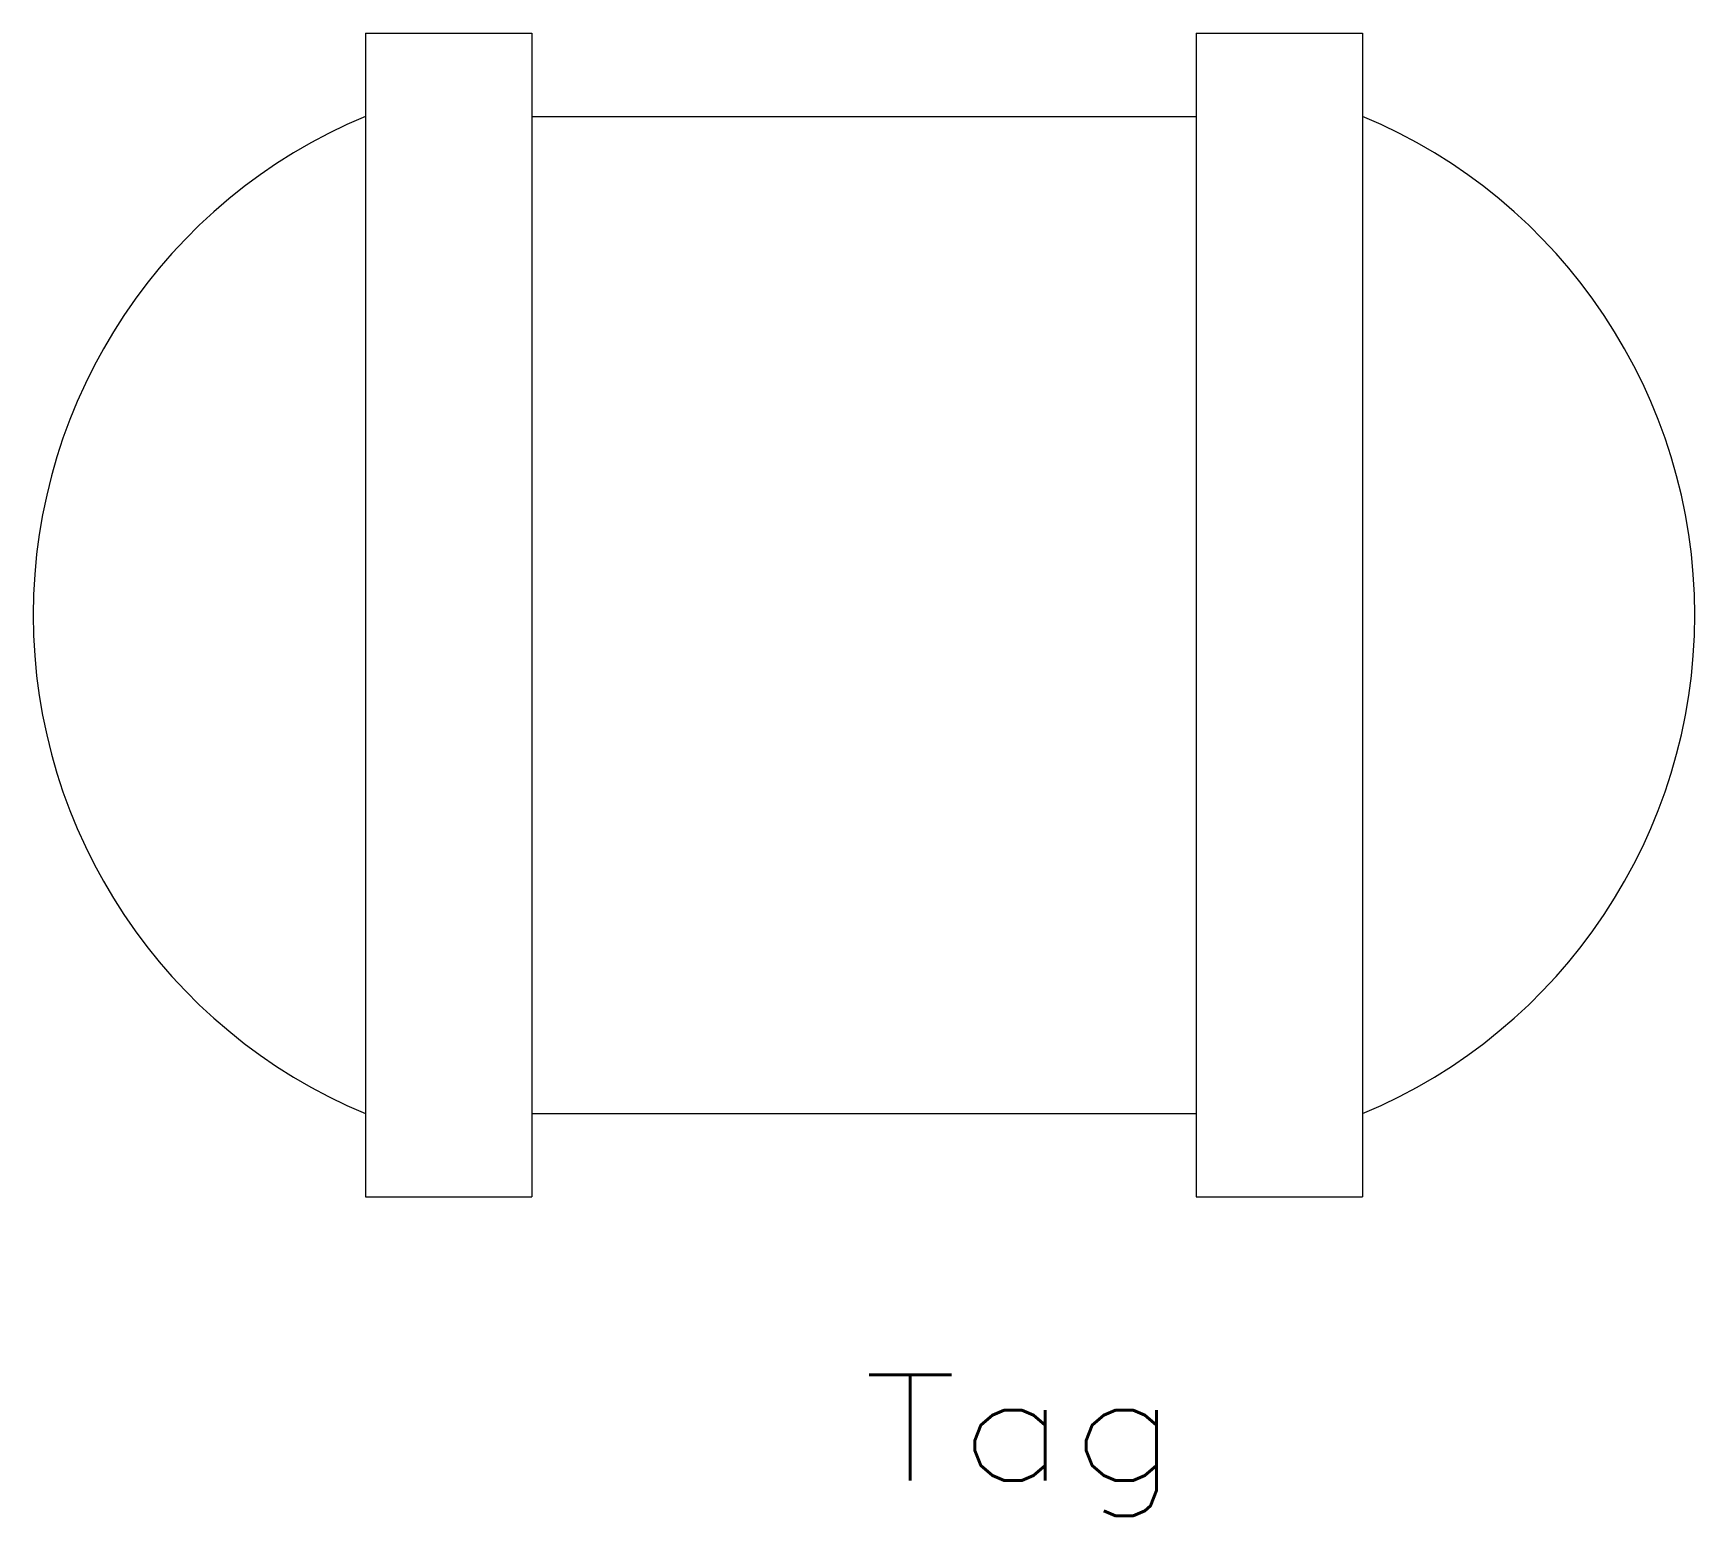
# Model space of a CAD drawing. Header units: inches. Extents: x -10 to 10, y -10.1 to 7.8.
import ezdxf
from ezdxf.enums import TextEntityAlignment as Align

# ---------------------------------------------------------------- set-up
doc = ezdxf.new("R2010")
doc.units = ezdxf.units.IN
doc.header["$MEASUREMENT"] = 0
doc.layers.get('0').update_dxf_attribs({"lineweight": 0})
doc.styles.add('_TCW_TXTSTY_1', font='TXT.SHX')

msp = doc.modelspace()

# ---------------------------------------------------------------- linework, layer by layer
at = {"linetype": 'Continuous'}
for p, q in [((-5.973, 7.784), (-5.973, -6.216)), ((-5.973, 7.784), (-3.973, 7.784)), ((-3.973, 7.784), (-3.973, -6.216)), ((4.027, 7.784), (4.027, -6.216)), ((4.027, 7.784), (6.027, 7.784)), ((6.027, 7.784), (6.027, -6.216)), ((-3.973, 6.784), (4.027, 6.784)), ((-3.973, -5.216), (4.027, -5.216)), ((-5.973, -6.216), (-3.973, -6.216)), ((4.027, -6.216), (6.027, -6.216))]:
    msp.add_line(p, q, dxfattribs=at)
for centre, start, end in [((-3.473, 0.784), 112.6199, 247.3801), ((3.527, 0.784), -67.3801, 67.3801)]:
    msp.add_arc(centre, 6.5, start, end, dxfattribs=at)

# ---------------------------------------------------------------- texts
at = {"color": 7, "linetype": 'Continuous', "style": '_TCW_TXTSTY_1', "width": 1.166667}
msp.add_text('Tag', height=1.27, dxfattribs=at).set_placement((0.02, -9.631), (3.83, -9.631), align=Align.FIT)

doc.saveas('drawing.dxf')
